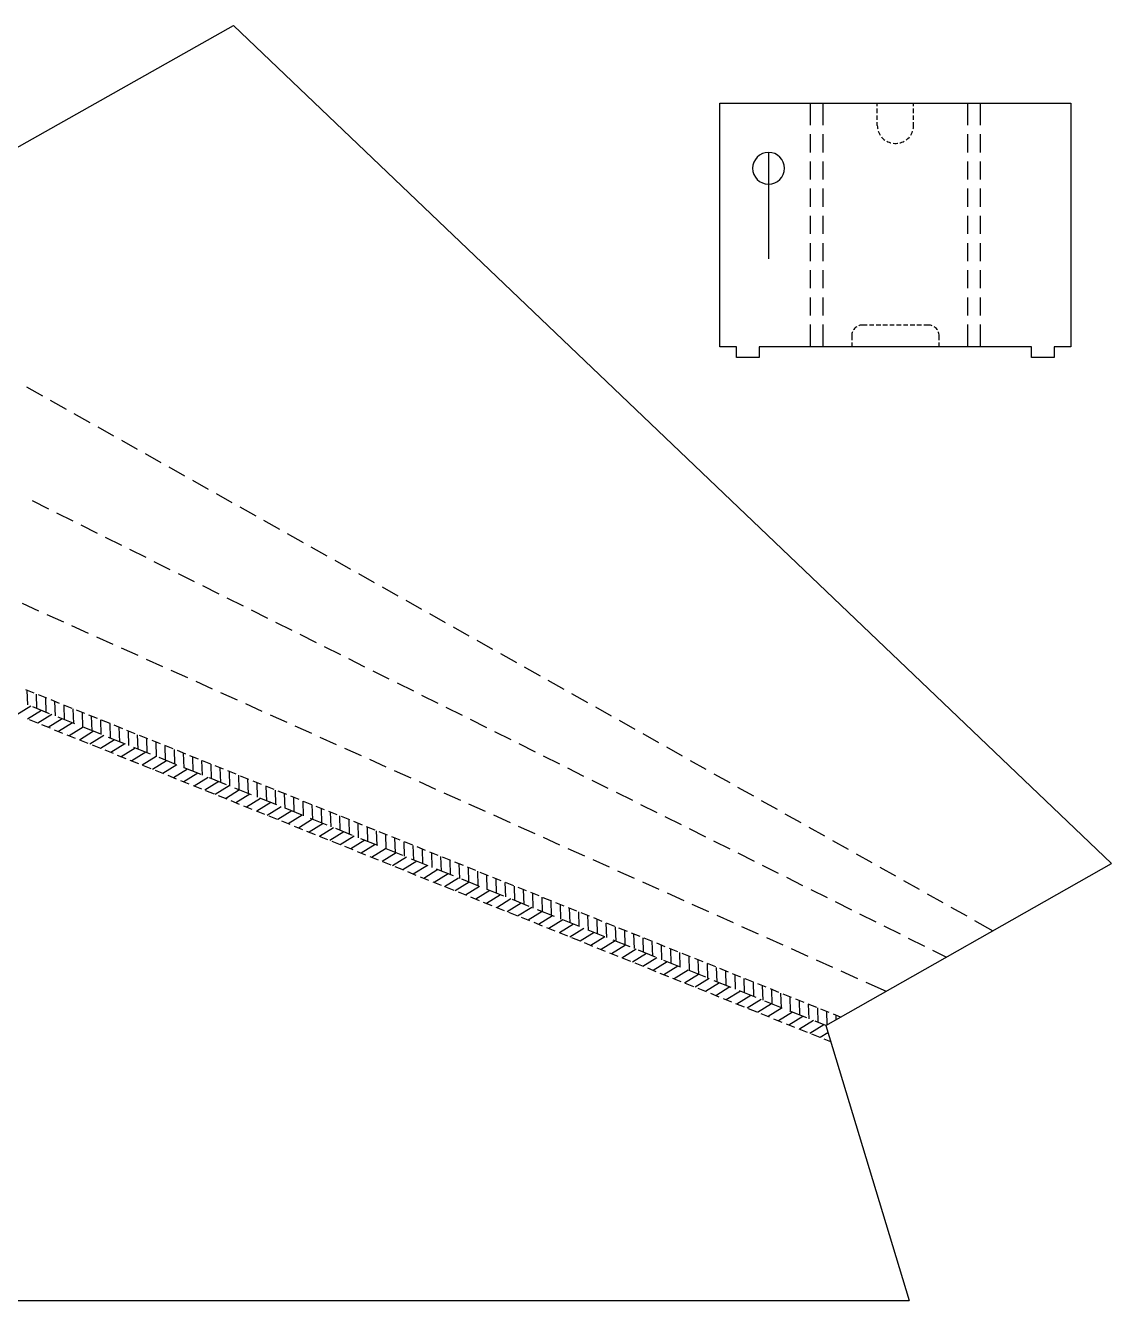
# Model space of a CAD drawing. Extents: x 310 to 3649, y -238 to 259.
# Drawn here: x 1534.8 to 1915.1, y -232.5 to 214.2 of the extents above; entities that cross this region are included whole.
import ezdxf

# ---------------------------------------------------------------- set-up
doc = ezdxf.new("R2010")
doc.units = 0

msp = doc.modelspace()

# ---------------------------------------------------------------- linework, layer by layer
at = {"layer": '01 CUT', "color": 7}
for points in [[(1526.298708, 168.323397), (1607.610202, 214.202003), (1915.086817, -79.389322)], [(1900.905195, 187.024089), (1900.905195, 101.669774), (1895.063213, 101.669774), (1895.063213, 97.859786), (1887.125738, 97.859786), (1887.125738, 101.669774), (1791.738455, 101.669774), (1791.738455, 97.859786), (1783.80098, 97.859786), (1783.80098, 101.669774), (1777.969582, 101.669774), (1777.969582, 187.024089), (1900.905195, 187.024089)], [(1833.087408, 185.891676), (1833.087408, 187.024089)], [(1833.087408, 183.510433), (1833.087408, 185.097928)], [(1845.787368, 185.891676), (1845.787368, 187.024089)], [(1845.787368, 183.510433), (1845.787368, 185.097928)], [(1833.087408, 181.12919), (1833.087408, 182.716686)], [(1833.087408, 179.213613), (1833.087408, 180.335443)], [(1833.087408, 179.213613), (1833.108575, 178.705615), (1833.172075, 178.197616), (1833.214408, 177.98595)], [(1845.660369, 177.98595), (1845.702702, 178.197616), (1845.766202, 178.705615), (1845.787368, 179.213613), (1845.787368, 180.335443)], [(1845.787368, 181.12919), (1845.787368, 182.716686)], [(1833.404907, 177.213369), (1833.415491, 177.202786), (1833.595407, 176.726538), (1833.817656, 176.271456), (1834.071655, 175.826957), (1834.092822, 175.784624)], [(1834.56907, 175.149626), (1834.685487, 175.012043), (1835.034735, 174.641628), (1835.415734, 174.302962), (1835.72265, 174.070129)], [(1843.152127, 174.070129), (1843.448459, 174.302962), (1843.829458, 174.641628), (1844.18929, 175.012043), (1844.305706, 175.149626)], [(1844.781955, 175.795207), (1844.803121, 175.826957), (1845.057121, 176.271456), (1845.27937, 176.726538), (1845.459286, 177.202786), (1845.459286, 177.223953)], [(1836.389398, 173.646797), (1836.71748, 173.477465), (1837.183145, 173.276382), (1837.669977, 173.117632), (1837.87106, 173.064716)], [(1838.643641, 172.91655), (1838.664807, 172.91655), (1839.183389, 172.874217), (1839.691388, 172.874217), (1840.199386, 172.91655), (1840.231136, 172.91655)], [(1841.003717, 173.075299), (1841.204799, 173.117632), (1841.691631, 173.276382), (1842.157296, 173.477465), (1842.485379, 173.646797)], [(1825.859014, 108.633586), (1825.689682, 108.527753), (1825.382766, 108.273753), (1825.1076, 107.998588), (1824.853601, 107.681089), (1824.747768, 107.522339)], [(1829.510253, 109.258), (1827.933341, 109.258), (1827.531176, 109.236834), (1827.139594, 109.173334), (1826.758595, 109.067501), (1826.557512, 108.993418)], [(1831.891495, 109.258), (1830.304, 109.258)], [(1834.272738, 109.258), (1832.685243, 109.258)], [(1836.65398, 109.258), (1835.066485, 109.258)], [(1839.035223, 109.258), (1837.447728, 109.258)], [(1841.416465, 109.258), (1839.82897, 109.258)], [(1843.797708, 109.258), (1842.210213, 109.258)], [(1846.17895, 109.258), (1844.591455, 109.258)], [(1848.560193, 109.258), (1846.972698, 109.258)], [(1850.930852, 109.258), (1849.35394, 109.258)], [(1852.306681, 108.993418), (1852.116182, 109.067501), (1851.7246, 109.173334), (1851.333018, 109.236834), (1850.930852, 109.258)], [(1854.127009, 107.522339), (1854.021176, 107.681089), (1853.767177, 107.998588), (1853.481427, 108.273753), (1853.174512, 108.527753), (1853.005179, 108.633586)], [(1824.387936, 106.813258), (1824.313853, 106.622759), (1824.20802, 106.24176), (1824.14452, 105.839594), (1824.123353, 105.448012)], [(1824.123353, 105.448012), (1824.123353, 103.955767)], [(1824.123353, 103.162019), (1824.123353, 101.669774)], [(1854.74084, 105.448012), (1854.730257, 105.839594), (1854.666757, 106.24176), (1854.560924, 106.622759), (1854.486841, 106.813258)], [(1854.74084, 103.955767), (1854.74084, 105.448012)], [(1854.74084, 101.669774), (1854.74084, 103.162019)], [(1815.032298, -136.17931), (1915.086817, -79.389322)], [(1815.032298, -136.17931), (1844.199873, -232.529673)], [(1424.053447, -232.529673), (1844.199873, -232.529673)]]:
    msp.add_lwpolyline(points, dxfattribs=at)
at = {"layer": '02 SCORE', "color": 10}
for points in [[(1809.719482, 179.277113), (1809.719482, 187.024089)], [(1814.037468, 187.024089), (1814.037468, 179.277113)], [(1864.837308, 179.277113), (1864.837308, 187.024089)], [(1869.155295, 187.024089), (1869.155295, 179.277113)], [(1809.719482, 169.752143), (1809.719482, 176.102123)], [(1814.037468, 176.102123), (1814.037468, 169.752143)], [(1864.837308, 169.752143), (1864.837308, 176.102123)], [(1869.155295, 176.102123), (1869.155295, 169.752143)], [(1809.719482, 160.21659), (1809.719482, 166.56657)], [(1814.037468, 166.56657), (1814.037468, 160.21659)], [(1864.837308, 160.21659), (1864.837308, 166.56657)], [(1869.155295, 166.56657), (1869.155295, 160.21659)], [(1809.719482, 150.69162), (1809.719482, 157.0416)], [(1814.037468, 157.0416), (1814.037468, 150.69162)], [(1864.837308, 150.69162), (1864.837308, 157.0416)], [(1869.155295, 157.0416), (1869.155295, 150.69162)], [(1809.719482, 141.16665), (1809.719482, 147.51663)], [(1814.037468, 147.51663), (1814.037468, 141.16665)], [(1864.837308, 141.16665), (1864.837308, 147.51663)], [(1869.155295, 147.51663), (1869.155295, 141.16665)], [(1809.719482, 131.64168), (1809.719482, 137.99166)], [(1814.037468, 137.99166), (1814.037468, 131.64168)], [(1864.837308, 131.64168), (1864.837308, 137.99166)], [(1869.155295, 137.99166), (1869.155295, 131.64168)], [(1809.719482, 122.11671), (1809.719482, 128.46669)], [(1814.037468, 128.46669), (1814.037468, 122.11671)], [(1864.837308, 122.11671), (1864.837308, 128.46669)], [(1869.155295, 128.46669), (1869.155295, 122.11671)], [(1809.719482, 112.59174), (1809.719482, 118.94172)], [(1814.037468, 118.94172), (1814.037468, 112.59174)], [(1864.837308, 112.59174), (1864.837308, 118.94172)], [(1869.155295, 118.94172), (1869.155295, 112.59174)], [(1809.719482, 101.669774), (1809.719482, 109.41675)], [(1814.037468, 109.41675), (1814.037468, 101.669774)], [(1864.837308, 101.669774), (1864.837308, 109.41675)], [(1869.155295, 109.41675), (1869.155295, 101.669774)], [(1535.178097, 87.615152), (1540.713162, 84.493078)], [(1543.475404, 82.937333), (1549.01047, 79.825843)], [(1551.772711, 78.270098), (1557.307777, 75.148024)], [(1560.080601, 73.592279), (1565.605084, 70.470206)], [(1568.377909, 68.914461), (1573.912975, 65.80297)], [(1576.675216, 64.247225), (1582.210282, 61.125152)], [(1584.972523, 59.569407), (1590.507589, 56.447333)], [(1593.26983, 54.891588), (1598.804896, 51.780098)], [(1601.577721, 50.224353), (1607.102203, 47.102279)], [(1537.125424, 47.737277), (1542.808656, 44.89037)], [(1609.875028, 45.546534), (1615.410094, 42.424461)], [(1545.64498, 43.472207), (1551.328212, 40.635883)], [(1618.172335, 40.868716), (1623.707401, 37.757225)], [(1554.164537, 39.217721), (1559.847769, 36.381396)], [(1626.469642, 36.20148), (1632.004708, 33.079407)], [(1562.684093, 34.963234), (1568.367325, 32.12691)], [(1634.76695, 31.523662), (1640.302015, 28.401588)], [(1571.20365, 30.708748), (1576.886882, 27.86184)], [(1643.07484, 26.845843), (1648.599323, 23.734353)], [(1579.73379, 26.443678), (1585.406438, 23.607353)], [(1588.253346, 22.189191), (1593.925995, 19.352867)], [(1596.772903, 17.934705), (1602.456135, 15.09838)], [(1651.372147, 22.178608), (1656.907213, 19.056534)], [(1605.292459, 13.680218), (1610.975691, 10.83331)], [(1659.669455, 17.500789), (1665.20452, 14.378716)], [(1533.590602, 11.743474), (1539.379667, 9.139982)], [(1613.812016, 9.415148), (1619.495248, 6.578824)], [(1667.966762, 12.822971), (1673.501828, 9.71148)], [(1542.279491, 7.838236), (1548.068556, 5.234745)], [(1622.331572, 5.160661), (1628.014804, 2.324337)], [(1676.264069, 8.155735), (1681.799135, 5.033662)], [(1550.96838, 3.932999), (1556.757445, 1.329507)], [(1559.657269, 0.027761), (1565.446335, -2.575731)], [(1630.851129, 0.906175), (1636.534361, -1.93015)], [(1684.571959, 3.477917), (1690.096442, 0.355843)], [(1568.346159, -3.866894), (1574.135224, -6.470385)], [(1639.370685, -3.348312), (1645.053917, -6.195219)], [(1692.869267, -1.199902), (1698.393749, -4.311392)], [(1577.035048, -7.772131), (1582.824113, -10.375623)], [(1647.900825, -7.613382), (1653.573474, -10.449706)], [(1701.166574, -5.867137), (1706.70164, -8.989211)], [(1585.723937, -11.677369), (1591.513002, -14.280861)], [(1656.420381, -11.867868), (1662.09303, -14.704193)], [(1709.463881, -10.544956), (1714.998947, -13.667029)], [(1594.412827, -15.582607), (1600.201892, -18.186098)], [(1664.939938, -16.122355), (1670.62317, -18.958679)], [(1717.761188, -15.222774), (1723.296254, -18.334265)], [(1603.101716, -19.487844), (1608.890781, -22.080753)], [(1673.459494, -20.376841), (1679.142726, -23.223749)], [(1726.058495, -19.89001), (1731.593561, -23.012083)], [(1543.263738, -26.927904), (1537.379423, -24.557245)], [(1611.790605, -23.382499), (1617.57967, -25.98599)], [(1681.979051, -24.641911), (1687.662283, -27.478236)], [(1734.366386, -24.567828), (1739.890868, -27.689902)], [(1552.100793, -30.47331), (1546.216478, -28.113234)], [(1620.479495, -27.287736), (1626.26856, -29.891228)], [(1629.168384, -31.192974), (1634.957449, -33.796466)], [(1690.498607, -28.896398), (1696.18184, -31.732722)], [(1742.663693, -29.245647), (1748.198759, -32.357137)], [(1560.937849, -34.029298), (1555.053534, -31.658639)], [(1569.774904, -37.585287), (1563.890589, -35.214628)], [(1637.857273, -35.098212), (1643.646338, -37.701704)], [(1699.018164, -33.150885), (1704.701396, -35.987209)], [(1750.961, -33.912882), (1756.496066, -37.034956)], [(1578.61196, -41.141276), (1572.727645, -38.770617)], [(1646.546162, -38.992866), (1652.335228, -41.596358)], [(1707.53772, -37.405371), (1713.220952, -40.252279)], [(1759.258307, -38.590701), (1764.793373, -41.712774)], [(1587.449015, -44.686682), (1581.5647, -42.326606)], [(1655.235052, -42.898104), (1661.024117, -45.501596)], [(1716.06786, -41.670441), (1721.740509, -44.506766)], [(1767.555615, -43.268519), (1773.090681, -46.38001)], [(1596.296654, -48.24267), (1590.401756, -45.872011)], [(1663.923941, -46.803342), (1669.713006, -49.406833)], [(1724.587417, -45.924928), (1730.260065, -48.761252)], [(1775.863505, -47.946338), (1781.387988, -51.057828)], [(1605.13371, -51.798659), (1599.238811, -49.428)], [(1613.970765, -55.344065), (1608.075867, -52.983989)], [(1672.61283, -50.708579), (1678.401895, -53.312071)], [(1733.106973, -50.179414), (1738.779622, -53.015739)], [(1784.160812, -52.613573), (1789.695878, -55.735647)], [(1622.807821, -58.900053), (1616.912922, -56.529394)], [(1681.30172, -54.613817), (1687.090785, -57.206725)], [(1741.62653, -54.433901), (1747.309762, -57.280809)], [(1792.45812, -57.291392), (1797.993185, -60.402882)], [(1631.644876, -62.456042), (1625.749978, -60.085383)], [(1689.990609, -58.508471), (1695.779674, -61.111963)], [(1698.679498, -62.413709), (1704.468563, -65.017201)], [(1750.146086, -58.698971), (1755.829318, -61.535295)], [(1800.755427, -61.96921), (1806.290493, -65.080701)], [(1640.481932, -66.012031), (1634.587033, -63.641372)], [(1707.368388, -66.318947), (1713.157453, -68.922439)], [(1758.665643, -62.953457), (1764.348875, -65.789782)], [(1809.052734, -66.636446), (1814.5878, -69.758519)], [(1649.318987, -69.557437), (1643.424089, -67.197361)], [(1658.156043, -73.113425), (1652.261144, -70.742766)], [(1716.057277, -70.224184), (1721.846342, -72.817093)], [(1767.185199, -67.207944), (1772.868431, -70.044268)], [(1775.704756, -71.462431), (1781.387988, -74.309338)], [(1817.360625, -71.314264), (1822.885107, -74.425755)], [(1666.993098, -76.669414), (1661.0982, -74.298755)], [(1724.746166, -74.118839), (1730.535231, -76.722331)], [(1784.224312, -75.7275), (1789.907544, -78.563825)], [(1675.830154, -80.21482), (1669.935256, -77.854744)], [(1733.435056, -78.024077), (1739.224121, -80.627568)], [(1792.754452, -79.981987), (1798.427101, -82.818311)], [(1825.657932, -75.992083), (1831.192998, -79.103573)], [(1684.667209, -83.770808), (1678.772311, -81.400149)], [(1742.123945, -81.929314), (1747.91301, -84.532806)], [(1801.274009, -84.236474), (1806.946657, -87.072798)], [(1833.955239, -80.659318), (1839.490305, -83.781392)], [(1693.504265, -87.326797), (1687.609366, -84.956138)], [(1702.34132, -90.882786), (1696.457005, -88.512127)], [(1750.812834, -85.834552), (1756.601899, -88.438044)], [(1809.793565, -88.49096), (1815.476797, -91.337868)], [(1842.252546, -85.337137), (1847.787612, -88.448627)], [(1711.178376, -94.428192), (1705.294061, -92.068116)], [(1759.501723, -89.729206), (1765.290788, -92.332698)], [(1768.190613, -93.634444), (1773.979678, -96.237936)], [(1818.313121, -92.75603), (1823.996354, -95.592355)], [(1850.549853, -90.014955), (1856.084919, -93.126446)], [(1720.015431, -97.98418), (1714.131116, -95.613521)], [(1776.879502, -97.539682), (1782.668567, -100.143174)], [(1826.832678, -97.010517), (1832.51591, -99.846841)], [(1858.84716, -94.682191), (1864.382226, -97.804264)], [(1728.852487, -101.540169), (1722.968172, -99.16951)], [(1737.689542, -105.096158), (1731.805227, -102.725499)], [(1785.568391, -101.444919), (1791.357456, -104.048411)], [(1835.352234, -101.265003), (1841.035467, -104.101328)], [(1867.155051, -99.360009), (1873.557947, -102.968915)], [(1746.526598, -108.641563), (1740.642283, -106.270904)], [(1794.257281, -105.350157), (1800.046346, -107.943066)], [(1843.871791, -105.51949), (1849.555023, -108.366398)], [(1755.374236, -112.197552), (1749.479338, -109.826893)], [(1802.94617, -109.244812), (1808.735235, -111.848303)], [(1852.391347, -109.78456), (1857.259665, -112.208136)], [(1764.211292, -115.753541), (1758.316394, -113.382882)], [(1811.635059, -113.150049), (1817.424124, -115.753541)], [(1773.048347, -119.298947), (1767.153449, -116.938871)], [(1781.885403, -122.854935), (1775.990505, -120.484276)], [(1820.323948, -117.055287), (1826.113014, -119.658779)], [(1790.722458, -126.410924), (1784.82756, -124.040265)], [(1829.012838, -120.960525), (1836.177732, -124.177848)], [(1799.559514, -129.966913), (1793.664616, -127.596254)], [(1808.396569, -133.512318), (1802.501671, -131.141659)], [(1815.032298, -136.17931), (1811.338727, -134.697648)]]:
    msp.add_lwpolyline(points, dxfattribs=at)
at = {"layer": '04 BEVEL', "color": 130}
for points in [[(1537.898005, -19.741843), (1534.945264, -18.556514)], [(1535.612012, -23.848164), (1535.442679, -18.757597)], [(1538.829335, -25.139326), (1538.660002, -20.048759)], [(1542.311241, -21.519838), (1539.369083, -20.334508)], [(1542.046658, -26.430489), (1541.877325, -21.350505)], [(1546.73506, -23.297832), (1543.792903, -22.112503)], [(1536.702092, -24.292662), (1531.802024, -27.340653)], [(1540.363914, -25.753158), (1535.453262, -28.811732)], [(1545.263981, -27.732235), (1545.105232, -22.641668)], [(1551.148296, -25.075827), (1548.206139, -23.890497)], [(1548.481305, -29.023398), (1548.322555, -23.93283)], [(1551.698628, -30.31456), (1551.539878, -25.223993)], [(1555.572116, -26.853821), (1552.629958, -25.668491)], [(1554.915951, -31.605723), (1554.757202, -26.525739)], [(1539.093918, -30.272227), (1536.15176, -29.086897)], [(1544.015152, -27.224237), (1539.104501, -30.272227)], [(1543.517737, -32.050221), (1540.564996, -30.864892)], [(1547.666391, -28.695315), (1542.755739, -31.743306)], [(1551.317629, -30.166394), (1546.406978, -33.214384)], [(1559.985352, -28.621232), (1557.043194, -27.435903)], [(1558.133274, -32.907469), (1557.974525, -27.816901)], [(1561.361181, -34.198631), (1561.191848, -29.108064)], [(1564.409171, -30.399227), (1561.467014, -29.213897)], [(1564.578504, -35.489794), (1564.409171, -30.399227)], [(1568.832991, -32.177221), (1565.88025, -30.991891)], [(1547.930973, -33.828216), (1544.988816, -32.642886)], [(1552.354792, -35.60621), (1549.402052, -34.420881)], [(1554.968868, -31.626889), (1550.058216, -34.685463)], [(1558.630689, -33.097968), (1553.720038, -36.145958)], [(1562.281928, -34.569047), (1557.371277, -37.617037)], [(1567.795827, -36.780956), (1567.626494, -31.700972)], [(1573.246227, -33.955215), (1570.304069, -32.769886)], [(1571.01315, -38.082702), (1570.843818, -32.992135)], [(1574.230474, -39.373865), (1574.061141, -34.283298)], [(1577.670046, -35.73321), (1574.717305, -34.54788)], [(1577.447797, -40.665028), (1577.289047, -35.57446)], [(1556.768029, -37.373621), (1553.825871, -36.188292)], [(1561.191848, -39.151616), (1558.239107, -37.966286)], [(1565.933166, -36.040125), (1561.022515, -39.088116)], [(1565.605084, -40.92961), (1562.662927, -39.74428)], [(1569.584405, -37.511204), (1564.673754, -40.559195)], [(1573.235643, -38.9717), (1568.324992, -42.01969)], [(1582.083282, -37.511204), (1579.141125, -36.325875)], [(1580.66512, -41.95619), (1580.506371, -36.876206)], [(1586.507102, -39.289199), (1583.554361, -38.103869)], [(1583.882443, -43.257936), (1583.723694, -38.167369)], [(1587.099766, -44.549099), (1586.941017, -39.458531)], [(1590.920338, -41.05661), (1587.97818, -39.87128)], [(1570.028903, -42.707604), (1567.076163, -41.522275)], [(1574.44214, -44.485599), (1571.499982, -43.300269)], [(1576.886882, -40.442778), (1571.986814, -43.490769)], [(1580.548704, -41.913857), (1575.638052, -44.961847)], [(1584.199942, -43.384936), (1579.289291, -46.432926)], [(1590.31709, -45.840261), (1590.15834, -40.749694)], [(1595.344157, -42.834604), (1592.391416, -41.649274)], [(1593.534413, -47.131424), (1593.375663, -42.05144)], [(1596.762319, -48.43317), (1596.592986, -43.342602)], [(1599.757393, -44.612598), (1596.815236, -43.427269)], [(1599.979642, -49.724332), (1599.81031, -44.633765)], [(1578.865959, -46.263593), (1575.913218, -45.078264)], [(1583.279195, -48.041588), (1580.337038, -46.856258)], [(1587.851181, -44.845431), (1582.940529, -47.904005)], [(1587.703014, -49.808999), (1584.760857, -48.623669)], [(1591.502419, -46.31651), (1586.591768, -49.3645)], [(1595.153658, -47.787588), (1590.243006, -50.835579)], [(1604.181213, -46.390593), (1601.228472, -45.205263)], [(1603.196966, -51.015495), (1603.027633, -45.924928)], [(1608.594449, -48.168587), (1605.652291, -46.983258)], [(1606.414289, -52.306658), (1606.244956, -47.226674)], [(1609.631612, -53.608403), (1609.462279, -48.517836)], [(1613.018268, -49.946582), (1610.065527, -48.761252)], [(1592.116251, -51.586993), (1589.174093, -50.401664)], [(1596.54007, -53.364988), (1593.597913, -52.179658)], [(1598.81548, -49.258667), (1593.904828, -52.306658)], [(1602.466718, -50.729746), (1597.556067, -53.777736)], [(1606.117956, -52.190241), (1601.207305, -55.238232)], [(1612.848935, -54.899566), (1612.690186, -49.808999)], [(1617.431504, -51.724576), (1614.489347, -50.539246)], [(1616.066259, -56.190729), (1615.907509, -51.100161)], [(1621.855324, -53.491987), (1618.913166, -52.317241)], [(1619.283582, -57.492475), (1619.124832, -52.401907)], [(1600.953306, -55.142982), (1598.011149, -53.957652)], [(1605.377125, -56.920976), (1602.434968, -55.735647)], [(1609.769195, -53.66132), (1604.858544, -56.70931)], [(1609.800945, -58.698971), (1606.848204, -57.513641)], [(1613.420433, -55.132399), (1608.509782, -58.180389)], [(1617.071672, -56.603477), (1612.171604, -59.651468)], [(1620.733494, -58.063973), (1615.822843, -61.122546)], [(1622.500905, -58.783637), (1622.342155, -53.69307)], [(1626.26856, -55.269982), (1623.326402, -54.084652)], [(1625.718228, -60.0748), (1625.559479, -54.984232)], [(1630.692379, -57.047976), (1627.750222, -55.862646)], [(1628.935551, -61.365962), (1628.776802, -56.275395)], [(1632.163458, -62.667708), (1631.994125, -57.577141)], [(1635.105615, -58.82597), (1632.163458, -57.640641)], [(1614.214181, -60.476965), (1611.272024, -59.291636)], [(1618.638, -62.244376), (1615.68526, -61.06963)], [(1624.384732, -59.535051), (1619.474081, -62.583042)], [(1628.035971, -61.00613), (1623.12532, -64.054121)], [(1631.687209, -62.477209), (1626.776558, -65.525199)], [(1635.380781, -63.958871), (1635.211448, -58.868304)], [(1639.529435, -60.603965), (1636.587277, -59.418635)], [(1638.598104, -65.250034), (1638.428771, -60.159466)], [(1643.953254, -62.381959), (1641.000513, -61.19663)], [(1641.815427, -66.541196), (1641.646095, -61.450629)], [(1623.051236, -64.022371), (1620.109079, -62.837041)], [(1627.475056, -65.800365), (1624.522315, -64.615035)], [(1631.888292, -67.578359), (1628.946135, -66.39303)], [(1635.338448, -63.937704), (1630.427797, -66.996278)], [(1639.00027, -65.408783), (1634.089618, -68.456773)], [(1642.651508, -66.879862), (1637.740857, -69.927852)], [(1645.032751, -67.842942), (1644.863418, -62.752375)], [(1648.36649, -64.159954), (1645.424333, -62.974624)], [(1648.250074, -69.134105), (1648.091324, -64.043537)], [(1652.790309, -65.927365), (1649.837569, -64.752618)], [(1651.467397, -70.425267), (1651.308648, -65.3347)], [(1657.203546, -67.705359), (1654.261388, -66.520029)], [(1654.68472, -71.71643), (1654.525971, -66.625862)], [(1636.312111, -69.356354), (1633.359371, -68.171024)], [(1640.725347, -71.134348), (1637.78319, -69.949019)], [(1646.302747, -68.35094), (1641.392095, -71.398931)], [(1649.953985, -69.822019), (1645.043334, -72.870009)], [(1653.605224, -71.282514), (1648.694572, -74.330505)], [(1657.902043, -73.018176), (1657.743294, -67.927608)], [(1661.627365, -69.483353), (1658.674624, -68.298024)], [(1661.119367, -74.309338), (1660.960617, -69.218771)], [(1666.040601, -71.261348), (1663.098444, -70.076018)], [(1664.347273, -75.600501), (1664.17794, -70.509934)], [(1645.149167, -72.912343), (1642.196426, -71.727013)], [(1649.562403, -74.679754), (1646.620246, -73.505007)], [(1653.986222, -76.457748), (1651.033482, -75.272419)], [(1657.267045, -72.753593), (1652.356394, -75.801584)], [(1660.918284, -74.224672), (1656.007633, -77.272662)], [(1664.569522, -75.695751), (1659.658871, -78.743741)], [(1667.564596, -76.891663), (1667.395264, -71.801096)], [(1670.46442, -73.039342), (1667.51168, -71.854013)], [(1670.781919, -78.193409), (1670.612587, -73.102842)], [(1674.877657, -74.817337), (1671.935499, -73.632007)], [(1673.999243, -79.484572), (1673.82991, -74.394005)], [(1679.301476, -76.595331), (1676.348735, -75.410001)], [(1677.216566, -80.775735), (1677.047233, -75.685167)], [(1658.399459, -78.235743), (1655.457301, -77.050413)], [(1662.823278, -80.013737), (1659.88112, -78.828407)], [(1668.220761, -77.156246), (1663.31011, -80.21482)], [(1671.871999, -78.627325), (1666.961348, -81.675315)], [(1675.523238, -80.098403), (1670.612587, -83.146394)], [(1680.433889, -82.066897), (1680.27514, -76.97633)], [(1683.714712, -78.362742), (1680.772555, -77.187996)], [(1683.651212, -83.368643), (1683.492463, -78.278076)], [(1688.138531, -80.140737), (1685.185791, -78.955407)], [(1686.868535, -84.659806), (1686.709786, -79.569238)], [(1667.236514, -81.791731), (1664.294357, -80.606402)], [(1671.660333, -83.569726), (1668.718176, -82.384396)], [(1676.073569, -85.34772), (1673.131412, -84.162391)], [(1679.18506, -81.569482), (1674.274408, -84.617472)], [(1682.836298, -83.040561), (1677.925647, -86.088551)], [(1686.487537, -84.501056), (1681.576885, -87.549047)], [(1692.551768, -81.918731), (1689.60961, -80.733401)], [(1690.085859, -85.950968), (1689.927109, -80.860401)], [(1693.303182, -87.242131), (1693.144432, -82.151564)], [(1696.975587, -83.696725), (1694.03343, -82.511396)], [(1696.520505, -88.543877), (1696.361756, -83.453309)], [(1701.388823, -85.47472), (1698.446666, -84.28939)], [(1699.748412, -89.835039), (1699.579079, -84.744472)], [(1680.497389, -87.115131), (1677.555231, -85.940385)], [(1684.921208, -88.893126), (1681.968468, -87.707796)], [(1690.138775, -85.972135), (1685.228124, -89.020125)], [(1693.790014, -87.443214), (1688.879362, -90.491204)], [(1697.451836, -88.914292), (1692.541184, -91.962283)], [(1702.965735, -91.126202), (1702.796402, -86.035635)], [(1705.812643, -87.252714), (1702.870485, -86.067385)], [(1706.183058, -92.417365), (1706.013725, -87.326797)], [(1710.225879, -89.030709), (1707.283721, -87.845379)], [(1709.400381, -93.71911), (1709.231048, -88.628543)], [(1689.334444, -90.67112), (1686.392287, -89.48579)], [(1693.758264, -92.449114), (1690.805523, -91.263785)], [(1698.1715, -94.227109), (1695.229342, -93.041779)], [(1701.103074, -90.374788), (1696.192423, -93.433361)], [(1704.754312, -91.845866), (1699.843661, -94.893857)], [(1708.405551, -93.316945), (1703.4949, -96.364936)], [(1714.649698, -90.79812), (1711.707541, -89.623373)], [(1712.617704, -95.010273), (1712.448372, -89.919706)], [(1715.835028, -96.301436), (1715.676278, -91.210868)], [(1719.062934, -92.576114), (1716.120777, -91.390784)], [(1719.052351, -97.592598), (1718.893601, -92.512614)], [(1723.486753, -94.354108), (1720.544596, -93.168779)], [(1722.269674, -98.894344), (1722.110924, -93.803777)], [(1702.595319, -96.005103), (1699.642579, -94.819774)], [(1707.008555, -97.783098), (1704.066398, -96.597768)], [(1712.056789, -94.788024), (1707.146138, -97.836014)], [(1715.708028, -96.248519), (1710.797377, -99.307093)], [(1719.36985, -97.719598), (1714.459199, -100.767588)], [(1727.910573, -96.132103), (1724.957832, -94.946773)], [(1725.486997, -100.185507), (1725.328248, -95.094939)], [(1728.70432, -101.476669), (1728.545571, -96.386102)], [(1732.323809, -97.910097), (1729.381652, -96.724768)], [(1731.921644, -102.767832), (1731.762894, -97.687848)], [(1711.432375, -99.550509), (1708.479634, -98.375762)], [(1715.845611, -101.328503), (1712.903454, -100.143174)], [(1720.26943, -103.106498), (1717.31669, -101.921168)], [(1723.021088, -99.190677), (1718.110437, -102.238667)], [(1726.672327, -100.661755), (1721.761676, -103.709746)], [(1730.323565, -102.132834), (1725.412914, -105.180824)], [(1736.747628, -99.688092), (1733.794888, -98.502762)], [(1735.14955, -104.069578), (1734.980217, -98.979011)], [(1738.366873, -105.36074), (1738.19754, -100.270173)], [(1741.160864, -101.466086), (1738.218707, -100.280756)], [(1741.584196, -106.651903), (1741.414864, -101.561336)], [(1745.584684, -103.233497), (1742.631943, -102.058751)], [(1724.682666, -104.884492), (1721.740509, -103.699162)], [(1729.106486, -106.662486), (1726.153745, -105.477157)], [(1733.974804, -103.593329), (1729.064153, -106.651903)], [(1737.636626, -105.064408), (1732.725974, -108.112398)], [(1741.287864, -106.535487), (1736.377213, -109.583477)], [(1744.80152, -107.943066), (1744.632187, -102.863082)], [(1749.99792, -105.011492), (1747.055763, -103.826162)], [(1748.018843, -109.244812), (1747.84951, -104.154244)], [(1751.236166, -110.535974), (1751.077417, -105.445407)], [(1754.421739, -106.789486), (1751.468999, -105.604156)], [(1754.453489, -111.827137), (1754.29474, -106.73657)], [(1733.519722, -108.440481), (1730.577564, -107.255151)], [(1737.943541, -110.218475), (1734.990801, -109.033146)], [(1742.356777, -111.985886), (1739.41462, -110.81114)], [(1744.939103, -108.006565), (1740.028451, -111.054556)], [(1748.590341, -109.467061), (1743.67969, -112.525635)], [(1752.24158, -110.93814), (1747.330928, -113.98613)], [(1758.834975, -108.56748), (1755.892818, -107.382151)], [(1757.670813, -113.118299), (1757.512063, -108.038315)], [(1763.258795, -110.345475), (1760.306054, -109.160145)], [(1760.888136, -114.420045), (1760.729386, -109.329478)], [(1764.105459, -115.711208), (1763.946709, -110.620641)], [(1767.672031, -112.123469), (1764.729874, -110.93814)], [(1746.780597, -113.763881), (1743.838439, -112.578551)], [(1751.193833, -115.541875), (1748.251675, -114.356545)], [(1755.892818, -112.409218), (1750.99275, -115.457209)], [(1755.617652, -117.319869), (1752.675495, -116.13454)], [(1759.55464, -113.880297), (1754.643989, -116.928287)], [(1763.205878, -115.351376), (1758.295227, -118.399366)], [(1767.333365, -117.00237), (1767.164033, -111.911803)], [(1772.09585, -113.901464), (1769.14311, -112.716134)], [(1770.550689, -118.293533), (1770.381356, -113.213549)], [(1776.509086, -115.668875), (1773.566929, -114.494128)], [(1773.768012, -119.595279), (1773.598679, -114.504712)], [(1776.985335, -120.886442), (1776.816002, -115.795874)], [(1760.030888, -119.097864), (1757.088731, -117.912534)], [(1764.454708, -120.875858), (1761.51255, -119.690529)], [(1766.857117, -116.811871), (1761.946466, -119.859861)], [(1770.508355, -118.28295), (1765.597704, -121.33094)], [(1774.159594, -119.754028), (1769.248943, -122.802019)], [(1780.932906, -117.446869), (1777.990748, -116.261539)], [(1780.202658, -122.177604), (1780.033325, -117.087037)], [(1785.346142, -119.224863), (1782.403985, -118.039534)], [(1783.419981, -123.468767), (1783.261232, -118.388783)], [(1786.637305, -124.770513), (1786.478555, -119.679945)], [(1789.769961, -121.002858), (1786.827804, -119.817528)], [(1768.878527, -122.653853), (1765.925786, -121.468523)], [(1773.291763, -124.421264), (1770.349606, -123.246517)], [(1777.821416, -121.225107), (1772.910764, -124.273098)], [(1777.715583, -126.199258), (1774.762842, -125.013929)], [(1781.472654, -122.685603), (1776.562003, -125.744176)], [(1785.123893, -124.156681), (1780.213242, -127.204672)], [(1789.854628, -126.061675), (1789.695878, -120.971108)], [(1794.183198, -122.780852), (1791.24104, -121.595523)], [(1793.071951, -127.352838), (1792.913202, -122.262271)], [(1798.607017, -124.558847), (1795.664859, -123.373517)], [(1796.289274, -128.654584), (1796.130525, -123.564016)], [(1799.506597, -129.945746), (1799.347848, -124.855179)], [(1782.128819, -127.977253), (1779.186661, -126.791923)], [(1786.552638, -129.755247), (1783.599897, -128.569917)], [(1788.775131, -125.62776), (1783.86448, -128.67575)], [(1792.42637, -127.098839), (1787.515718, -130.146829)], [(1796.077608, -128.569917), (1791.17754, -131.617908)], [(1803.030836, -126.336841), (1800.078096, -125.151511)], [(1802.734504, -131.236909), (1802.565171, -126.146342)], [(1807.444072, -128.104252), (1804.501915, -126.929506)], [(1805.951827, -132.528072), (1805.782494, -127.437504)], [(1811.867892, -129.882247), (1808.915151, -128.696917)], [(1809.16915, -133.829817), (1808.999818, -128.73925)], [(1790.965874, -131.533241), (1788.023717, -130.347912)], [(1795.389694, -133.311236), (1792.436953, -132.125906)], [(1799.73943, -130.030413), (1794.828779, -133.078403)], [(1799.80293, -135.08923), (1796.860772, -133.903901)], [(1803.390668, -131.501491), (1798.480017, -134.549482)], [(1807.041907, -132.97257), (1802.131256, -136.020561)], [(1812.386473, -135.12098), (1812.217141, -130.030413)], [(1816.281128, -131.660241), (1813.33897, -130.474911)], [(1815.58263, -135.872394), (1815.434464, -131.321575)], [(1820.207532, -133.237153), (1817.752207, -132.252906)], [(1818.704704, -134.0944), (1818.66237, -132.612738)], [(1804.226749, -136.856641), (1801.274009, -135.681895)], [(1808.639985, -138.634636), (1805.697828, -137.449306)], [(1810.693145, -134.443649), (1805.782494, -137.491639)], [(1814.344384, -135.904144), (1809.433733, -138.962718)], [(1813.063805, -140.41263), (1810.111064, -139.2273)], [(1815.804879, -138.740469), (1813.095555, -140.423213)], [(1816.757376, -141.904875), (1814.534883, -141.005295)], [(1816.757376, -141.883709), (1816.746793, -141.894292)]]:
    msp.add_lwpolyline(points, dxfattribs=at)
at = {"layer": '23 NOTES', "color": 7}
for points in [[(1794.99, 158.630476), (1796.110841, 158.743466), (1797.154796, 159.067528), (1798.099501, 159.580297), (1798.922591, 160.259409), (1799.601703, 161.082499), (1800.114472, 162.027204), (1800.438534, 163.071159), (1800.551524, 164.192), (1800.438534, 165.312841), (1800.114472, 166.356796), (1799.601703, 167.301501), (1798.922591, 168.124591), (1798.099501, 168.803703), (1797.154796, 169.316472), (1796.110841, 169.640534), (1794.99, 169.753524), (1793.869159, 169.640534), (1792.825204, 169.316472), (1791.880499, 168.803703), (1791.057409, 168.124591), (1790.378297, 167.301501), (1789.865528, 166.356796), (1789.541466, 165.312841), (1789.428476, 164.192), (1789.541466, 163.071159), (1789.865528, 162.027204), (1790.378297, 161.082499), (1791.057409, 160.259409), (1791.880499, 159.580297), (1792.825204, 159.067528), (1793.869159, 158.743466), (1794.99, 158.630476)], [(1794.987528, 169.74156), (1794.987528, 132.435427)]]:
    msp.add_lwpolyline(points, dxfattribs=at)

doc.saveas('drawing.dxf')
